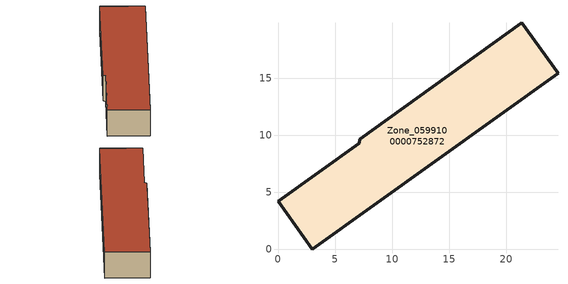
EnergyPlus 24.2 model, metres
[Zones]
Zone_0599100000752872
 floor ground (C_G): 7.14,9.28 7.18,9.63 21.4,19.83 24.55,15.41 2.99,0 0,4.2 z0
 wall outside (C_F): 7.18,9.63 7.14,9.28 0,4.2 2.99,0 24.55,15.41 21.4,19.83 7.18,9.63 z0:3.49
 roof outside (C_R): 2.99,0 24.55,15.41 21.4,19.83 7.18,9.63 7.14,9.28 0,4.2 z3.49
[BUILDING]
Pand.0599100000752872: North Axis=0; Terrain=City; Loads Convergence Tolerance Value=0.04; Temperature Convergence Tolerance Value=0.4; Solar Distribution=FullExterior; Maximum Number of Warmup Days=25; Minimum Number of Warmup Days=1
[Site:Location]
Rotterdam.The.Hague.AP_ZH_NLD Design_Conditions: Latitude=51.96; Longitude=4.45; Time Zone=1; Elevation=-4.5
[SITE:GROUNDTEMPERATURE:BUILDINGSURFACE]
18, 18, 18, 18, 18, 18, 18, 18, 18, 18, 18, 18
[MATERIAL] Thermal Absorptance=0.9; Solar Absorptance=0.7; Visible Absorptance=0.7
Name | Roughness | Thickness | Conductivity | Density | Specific Heat
G.TI.2006-2014 | MediumSmooth | 0.15 | 0.06 | 540 | 1210
F.TI.2006-2014 | Rough | 0.3 | 0.12 | 1920 | 840
R.TI.2006-2014 | MediumRough | 0.2 | 0.08 | 1500 | 1000
[CONSTRUCTION]
C_G: G.TI.2006-2014
C_F: F.TI.2006-2014
C_R: R.TI.2006-2014
[ZONE]
Zone_0599100000752872: Type=1; Multiplier=1; Ceiling Height=Autocalculate; Volume=Autocalculate; Floor Area=autocalculate; Part of Total Floor Area=Yes
[ZONEINFILTRATION:DESIGNFLOWRATE]
Infil_Zone_0599100000752872: Zone or ZoneList or Space or SpaceList=Zone_0599100000752872; Schedule=AlwaysOn; Design Flow Rate Calculation Method=Flow/Area; Flow Rate per Floor Area=0.0015; Constant Term Coefficient=1; Temperature Term Coefficient=0; Velocity Term Coefficient=0; Velocity Squared Term Coefficient=0
[HVACTEMPLATE:ZONE:IDEALLOADSAIRSYSTEM]
Zone_0599100000752872: Maximum Heating Supply Air Temperature=50; Minimum Cooling Supply Air Temperature=13; Maximum Heating Supply Air Humidity Ratio=0.0156; Minimum Cooling Supply Air Humidity Ratio=0.0077; Heating Limit=NoLimit; Cooling Limit=NoLimit; Dehumidification Control Type=ConstantSensibleHeatRatio; Cooling Sensible Heat Ratio=0.7; Dehumidification Setpoint=60; Humidification Control Type=None; Humidification Setpoint=30; Outdoor Air Method=None; Outdoor Air Flow Rate per Person=0.00944; Outdoor Air Flow Rate per Zone Floor Area=0; Outdoor Air Flow Rate per Zone=0; Demand Controlled Ventilation Type=None; Outdoor Air Economizer Type=NoEconomizer; Heat Recovery Type=None; Sensible Heat Recovery Effectiveness=0.7; Latent Heat Recovery Effectiveness=0.65
[ZONECONTROL:THERMOSTAT]
ThermostatControl_Zone_0599100000752872: Zone or ZoneList=Zone_0599100000752872; Control Type Schedule=DualSetpointControlType; Control 1=Thermostat_Zone_0599100000752872; Temperature Difference Between Cutout And Setpoint=0
[THERMOSTATSETPOINT:DUALSETPOINT]
Thermostat_Zone_0599100000752872: Heating Setpoint Temperature Schedule=HeatingSetpoint_Zone_0599100000752872; Cooling Setpoint Temperature Schedule=CoolingSetpoint_Zone_0599100000752872
[SCHEDULE:COMPACT]
HeatingSetpoint_Zone_0599100000752872: Through: 12/31, For: AllDays, Until: 24:00, 21
CoolingSetpoint_Zone_0599100000752872: Through: 12/31, For: AllDays, Until: 24:00, 24
DualSetpointControlType: Through: 12/31, For: AllDays, Until: 24:00, 4
AlwaysOn: Through: 12/31, For: AllDays, Until: 24:00, 1
